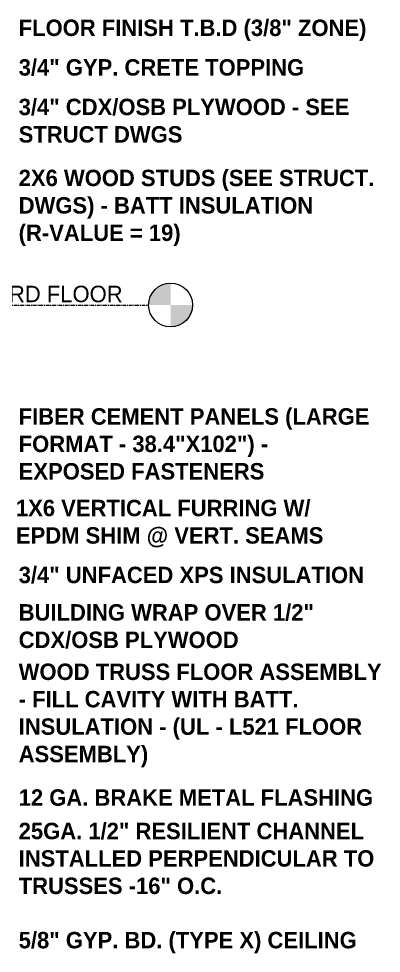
# Model space of a CAD drawing. Header units: inches. Extents: x -3960 to -3352, y -190 to 443.
# Drawn here: x -3436.1 to -3386.5, y 179.3 to 307.2 of the extents above; entities that cross this region are included whole.
import ezdxf

# ---------------------------------------------------------------- set-up
doc = ezdxf.new("R2010")
doc.units = ezdxf.units.IN
doc.header["$MEASUREMENT"] = 0
doc.linetypes.add('Grid Line 1_2_', pattern=[0.875, 0.5, -0.125, 0.125, -0.125])
for name, color, linetype, lineweight in [('A-FLOR-LEVL', 51, 'Continuous', 9), ('A-FLOR-LEVL-1', 51, 'Grid Line 1_2_', 9), ('G-ANNO-TEXT-1', 231, 'Continuous', 9)]:
    doc.layers.add(name, color=color, linetype=linetype, lineweight=lineweight)
doc.styles.add('Century Gothic', font='ufonts.com_century-gothic.ttf', dxfattribs={"height": 2.25})
doc.styles.add('Century Gothic_B', font='GOTHICB.TTF', dxfattribs={"height": 2.25})

# ---------------------------------------------------------------- blocks, each defined once
blk = doc.blocks.new('Level - Level Head - Circle-50818-WALL SECTION - SOUTH WALL _ WINDOWS - 1HR EXT_ WALL')
at = {"layer": 'A-FLOR-LEVL'}
h = blk.add_hatch(color=256, dxfattribs=at)
edge = h.paths.add_edge_path(flags=0)
edge.add_line((-2027.38, 0), (-2030.38, 0))
edge.add_arc((-2027.38, 0), 3, 90, 180, ccw=False)
edge.add_line((-2027.38, 3), (-2027.38, 0))
h = blk.add_hatch(color=256, dxfattribs=at)
edge = h.paths.add_edge_path(flags=0)
edge.add_line((-2027.38, -3), (-2027.38, 0))
edge.add_line((-2027.38, 0), (-2024.38, 0))
edge.add_arc((-2027.38, 0), 3, 270, 360, ccw=False)
blk.add_circle((-2027.38, 0), 3, dxfattribs=at)

msp = doc.modelspace()

# ---------------------------------------------------------------- linework, layer by layer
at = {"layer": 'A-FLOR-LEVL-1'}
msp.add_line((-3532.19974, 268), (-3418.381, 268), dxfattribs=at)

# ---------------------------------------------------------------- block references
at = {"layer": 'A-FLOR-LEVL'}
msp.add_blockref('Level - Level Head - Circle-50818-WALL SECTION - SOUTH WALL _ WINDOWS - 1HR EXT_ WALL', (-1387.9982, 268), dxfattribs=at)

# ---------------------------------------------------------------- texts
at = {"layer": 'A-FLOR-LEVL', "insert": (-3451.16185, 270.6377), "char_height": 2.25, "width": 36.28425, "attachment_point": 1, "style": 'Century Gothic'}
msp.add_mtext('22\' - 4" - 3RD FLOOR', dxfattribs=at)
at = {"layer": 'G-ANNO-TEXT-1', "char_height": 2.25, "attachment_point": 1, "style": 'Century Gothic_B'}
for s, insert, width in [('FLOOR FINISH T.B.D (3/8" ZONE)', (-3436.14624, 307.05169), 57.267), ('3/4" GYP. CRETE TOPPING', (-3436.14624, 301.63562), 47.04075), ('3/4" CDX/OSB PLYWOOD - SEE', (-3436.14624, 296.22399), 56.2065), ('STRUCT DWGS', (-3436.14624, 292.47399), 25.6035), ('2X6 WOOD STUDS (SEE STRUCT.', (-3436.14624, 286.51029), 56.58525), ('DWGS) - BATT INSULATION', (-3436.14624, 282.76029), 47.874), ('(R-VALUE = 19)', (-3436.14624, 279.01029), 27.4215), ('FIBER CEMENT PANELS (LARGE', (-3436.14624, 253.87755), 54.9945), ('FORMAT - 38.4"X102") -', (-3436.14624, 250.12755), 42.723), ('EXPOSED FASTENERS', (-3436.14624, 246.37755), 37.64775), ('1X6 VERTICAL FURRING W/', (-3436.52124, 241.35459), 48.783), ('EPDM SHIM @ VERT. SEAMS', (-3436.52124, 237.60459), 49.01025), ('3/4" UNFACED XPS INSULATION', (-3436.14624, 232.19775), 57.267), ('BUILDING WRAP OVER 1/2"', (-3436.14624, 227.07334), 49.2375), ('CDX/OSB PLYWOOD', (-3436.14624, 223.32334), 37.79925), ('WOOD TRUSS FLOOR ASSEMBLY', (-3436.14624, 218.94952), 57.49425), ('- FILL CAVITY WITH BATT.', (-3436.14624, 215.19952), 43.935), ('INSULATION - (UL - L521 FLOOR', (-3436.14624, 211.44952), 56.43375), ('ASSEMBLY)', (-3436.14624, 207.69952), 20.301), ('12 GA. BRAKE METAL FLASHING', (-3436.14624, 201.74687), 57.64575), ('25GA. 1/2" RESILIENT CHANNEL', (-3436.14624, 197.16532), 56.964), ('INSTALLED PERPENDICULAR TO', (-3436.14624, 193.41532), 55.2975), ('TRUSSES -16" O.C.', (-3436.14624, 189.66532), 32.421), ('5/8" GYP. BD. (TYPE X) CEILING', (-3436.14624, 182.23602), 56.58525)]:
    msp.add_mtext(s, dxfattribs=dict(at, insert=insert, width=width))

doc.saveas('drawing.dxf')
